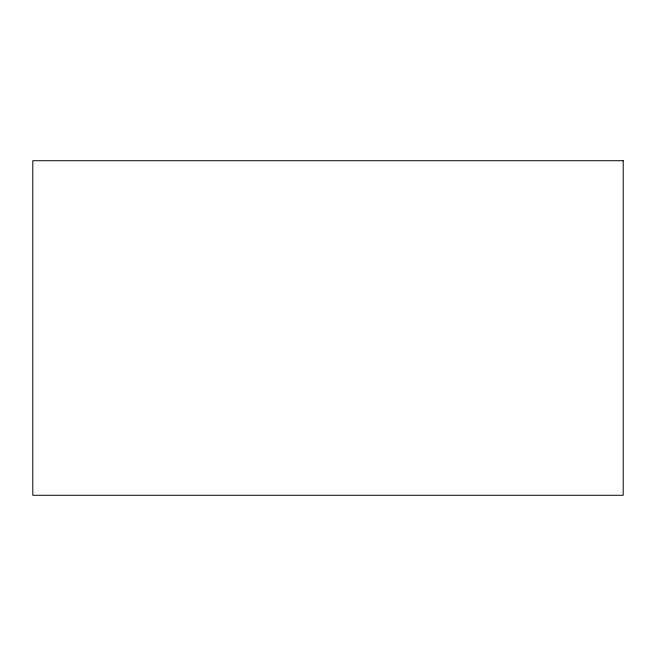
<?xml version="1.0" encoding="UTF-8"?>
<svg xmlns="http://www.w3.org/2000/svg" width="656" height="656" viewBox="0 0 656 656"><rect width="100%" height="100%" fill="white"/><g stroke="black" fill="none" stroke-linecap="round" stroke-linejoin="round"><path stroke-width="0.98" d="M623.2 160.72L32.8 160.72L32.8 495.28L623.2 495.28L623.2 160.72"/></g></svg>
